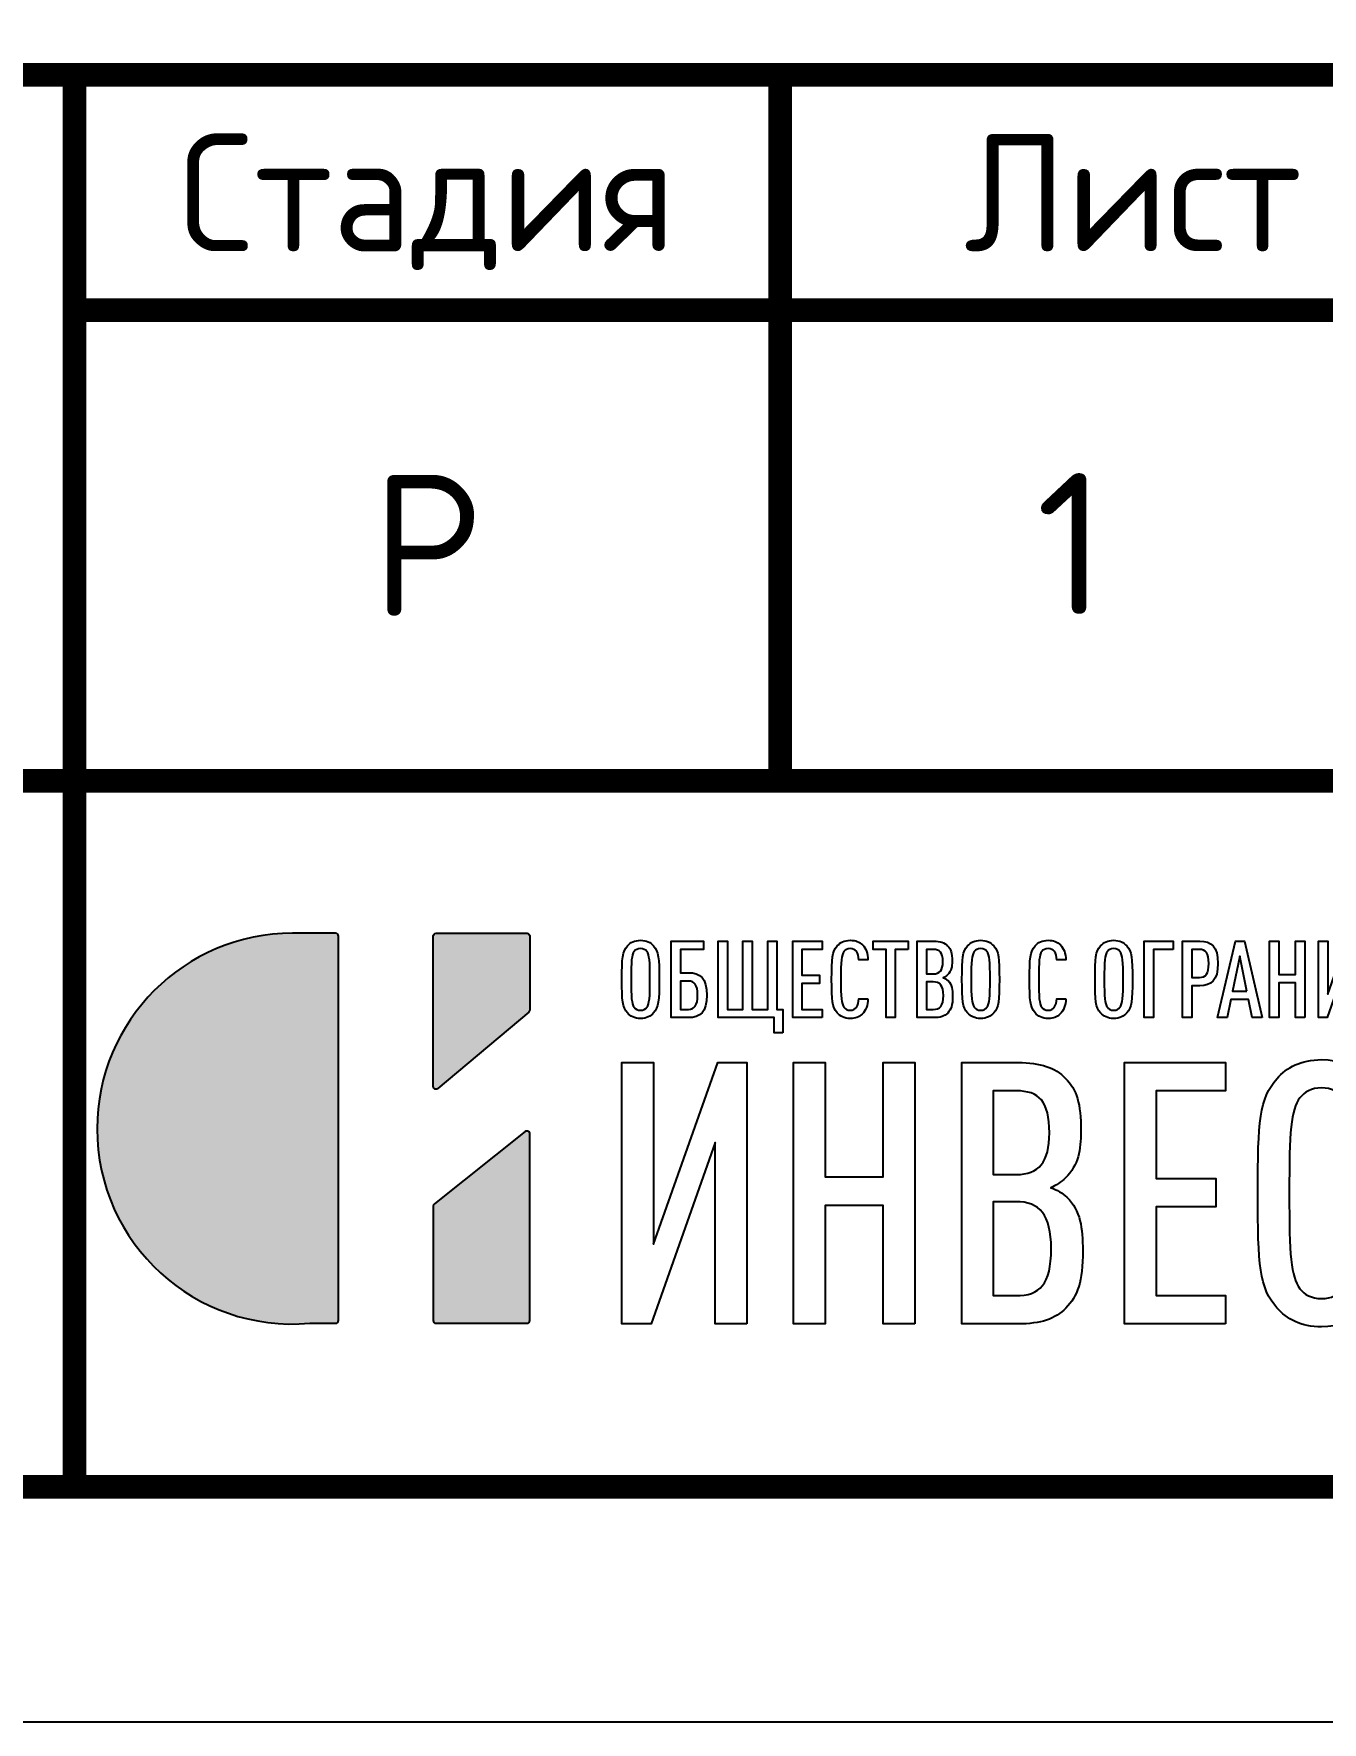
# Model space of a CAD drawing. Header units: millimetres. Extents: x 1601 to 15402, y -324 to 12625.
# Drawn here: x 7546.45 to 7573.84, y 318.24 to 354.11 of the extents above; entities that cross this region are included whole.
import ezdxf
from ezdxf.enums import TextEntityAlignment as Align

# ---------------------------------------------------------------- set-up
doc = ezdxf.new("R2010")
doc.units = ezdxf.units.MM
doc.styles.add('-ISOCPEUR-', font='isocpeur.TTF')
doc.styles.add('GOST', font='GOST Common.ttf')

# ---------------------------------------------------------------- blocks, each defined once
blk = doc.blocks.new('Лого')
h = blk.add_hatch(color=151)
h.set_gradient(color1=(158, 191, 227), color2=(46, 54, 92), tint=1, name='HEMISPHERICAL')
edge = h.paths.add_edge_path()
edge.add_spline(control_points=[(0.349, 0.4943), (-0.1909, 0.4468), (-0.6571, 0.8707), (-0.6571, 1.4146), (-0.6571, 1.4146), (-0.6571, 1.9249), (-0.2434, 2.3386), (0.2669, 2.3386), (0.2669, 2.3386), (0.2669, 2.3386), (0.4714, 2.3386), (0.4714, 2.3386), (0.4714, 2.3386), (0.4787, 2.3386), (0.4846, 2.3327), (0.4846, 2.3254), (0.4846, 2.3254), (0.4846, 2.3254), (0.4846, 0.5075), (0.4846, 0.5075), (0.4846, 0.5075), (0.4846, 0.5003), (0.4787, 0.4943), (0.4714, 0.4943), (0.4714, 0.4943), (0.4714, 0.4943), (0.3502, 0.4943), (0.3502, 0.4943), (0.3502, 0.4943), (0.3497, 0.4943), (0.3494, 0.4943), (0.349, 0.4943)], knot_values=[0, 0, 0, 0, 0.111111, 0.111111, 0.111111, 0.111211, 0.222222, 0.222222, 0.222222, 0.222322, 0.333333, 0.333333, 0.333333, 0.333433, 0.444444, 0.444444, 0.444444, 0.444544, 0.555556, 0.555556, 0.555556, 0.555656, 0.666667, 0.666667, 0.666667, 0.666767, 0.777778, 0.777778, 0.777778, 0.777878, 1, 1, 1, 1], degree=3, periodic=0)
edge = h.paths.add_edge_path()
edge.add_spline(control_points=[(0.9551, 1.604), (0.9551, 1.604), (1.3853, 1.966), (1.3853, 1.966), (1.3853, 1.966), (1.3884, 1.9686), (1.39, 1.972), (1.39, 1.9761), (1.39, 1.9761), (1.39, 1.9761), (1.39, 2.3254), (1.39, 2.3254), (1.39, 2.3254), (1.39, 2.3327), (1.3841, 2.3386), (1.3768, 2.3386), (1.3768, 2.3386), (1.3768, 2.3386), (0.9466, 2.3386), (0.9466, 2.3386), (0.9466, 2.3386), (0.9393, 2.3386), (0.9334, 2.3327), (0.9334, 2.3254), (0.9334, 2.3254), (0.9334, 2.3254), (0.9334, 1.6141), (0.9334, 1.6141), (0.9334, 1.6141), (0.9334, 1.6089), (0.9363, 1.6044), (0.941, 1.6021), (0.941, 1.6021), (0.9458, 1.5999), (0.9511, 1.6006), (0.9551, 1.604)], knot_values=[0, 0, 0, 0, 0.1, 0.1, 0.1, 0.1001, 0.2, 0.2, 0.2, 0.2001, 0.3, 0.3, 0.3, 0.3001, 0.4, 0.4, 0.4, 0.4001, 0.5, 0.5, 0.5, 0.5001, 0.6, 0.6, 0.6, 0.6001, 0.7, 0.7, 0.7, 0.7001, 0.8, 0.8, 0.8, 0.8001, 1, 1, 1, 1], degree=3, periodic=0)
edge = h.paths.add_edge_path()
edge.add_spline(control_points=[(0.9384, 1.0593), (0.9384, 1.0593), (1.3686, 1.4007), (1.3686, 1.4007), (1.3686, 1.4007), (1.3727, 1.4039), (1.3779, 1.4045), (1.3826, 1.4023), (1.3826, 1.4023), (1.3873, 1.4), (1.39, 1.3956), (1.39, 1.3904), (1.39, 1.3904), (1.39, 1.3904), (1.39, 0.5075), (1.39, 0.5075), (1.39, 0.5075), (1.39, 0.5003), (1.3841, 0.4943), (1.3768, 0.4943), (1.3768, 0.4943), (1.3768, 0.4943), (0.9466, 0.4943), (0.9466, 0.4943), (0.9466, 0.4943), (0.9393, 0.4943), (0.9334, 0.5003), (0.9334, 0.5075), (0.9334, 0.5075), (0.9334, 0.5075), (0.9334, 1.049), (0.9334, 1.049), (0.9334, 1.049), (0.9334, 1.0531), (0.9351, 1.0567), (0.9384, 1.0593)], knot_values=[0, 0, 0, 0, 0.1, 0.1, 0.1, 0.1001, 0.2, 0.2, 0.2, 0.2001, 0.3, 0.3, 0.3, 0.3001, 0.4, 0.4, 0.4, 0.4001, 0.5, 0.5, 0.5, 0.5001, 0.6, 0.6, 0.6, 0.6001, 0.7, 0.7, 0.7, 0.7001, 0.8, 0.8, 0.8, 0.8001, 1, 1, 1, 1], degree=3, periodic=0)
at = {"color": 159}
for points, knots in [([(0.349, 0.4943), (-0.1909, 0.4468), (-0.6571, 0.8707), (-0.6571, 1.4146), (-0.6571, 1.4146), (-0.6571, 1.9249), (-0.2434, 2.3386), (0.2669, 2.3386), (0.2669, 2.3386), (0.2669, 2.3386), (0.4714, 2.3386), (0.4714, 2.3386), (0.4714, 2.3386), (0.4787, 2.3386), (0.4846, 2.3327), (0.4846, 2.3254), (0.4846, 2.3254), (0.4846, 2.3254), (0.4846, 0.5075), (0.4846, 0.5075), (0.4846, 0.5075), (0.4846, 0.5003), (0.4787, 0.4943), (0.4714, 0.4943), (0.4714, 0.4943), (0.4714, 0.4943), (0.3502, 0.4943), (0.3502, 0.4943), (0.3502, 0.4943), (0.3497, 0.4943), (0.3494, 0.4943), (0.349, 0.4943)], [0, 0, 0, 0, 0.111111, 0.111111, 0.111111, 0.111111, 0.222222, 0.222222, 0.222222, 0.222222, 0.333333, 0.333333, 0.333333, 0.333333, 0.444444, 0.444444, 0.444444, 0.444444, 0.555556, 0.555556, 0.555556, 0.555556, 0.666667, 0.666667, 0.666667, 0.666667, 0.777778, 0.777778, 0.777778, 0.777778, 1, 1, 1, 1]), ([(0.9551, 1.604), (0.9551, 1.604), (1.3853, 1.966), (1.3853, 1.966), (1.3853, 1.966), (1.3884, 1.9686), (1.39, 1.972), (1.39, 1.9761), (1.39, 1.9761), (1.39, 1.9761), (1.39, 2.3254), (1.39, 2.3254), (1.39, 2.3254), (1.39, 2.3327), (1.3841, 2.3386), (1.3768, 2.3386), (1.3768, 2.3386), (1.3768, 2.3386), (0.9466, 2.3386), (0.9466, 2.3386), (0.9466, 2.3386), (0.9393, 2.3386), (0.9334, 2.3327), (0.9334, 2.3254), (0.9334, 2.3254), (0.9334, 2.3254), (0.9334, 1.6141), (0.9334, 1.6141), (0.9334, 1.6141), (0.9334, 1.6089), (0.9363, 1.6044), (0.941, 1.6021), (0.941, 1.6021), (0.9458, 1.5999), (0.9511, 1.6006), (0.9551, 1.604)], [0, 0, 0, 0, 0.1, 0.1, 0.1, 0.1, 0.2, 0.2, 0.2, 0.2, 0.3, 0.3, 0.3, 0.3, 0.4, 0.4, 0.4, 0.4, 0.5, 0.5, 0.5, 0.5, 0.6, 0.6, 0.6, 0.6, 0.7, 0.7, 0.7, 0.7, 0.8, 0.8, 0.8, 0.8, 1, 1, 1, 1]), ([(2.0023, 2.1207), (2.0023, 2.2208), (1.9992, 2.2533), (1.9759, 2.2792), (1.9759, 2.2792), (1.9616, 2.2949), (1.9423, 2.3056), (1.9139, 2.3056), (1.9139, 2.3056), (1.8854, 2.3056), (1.8661, 2.2949), (1.8519, 2.2792), (1.8519, 2.2792), (1.8286, 2.2533), (1.8255, 2.2208), (1.8255, 2.1207), (1.8255, 2.1207), (1.8255, 2.0206), (1.8286, 1.9881), (1.8519, 1.9622), (1.8519, 1.9622), (1.8661, 1.9465), (1.8854, 1.9358), (1.9139, 1.9358), (1.9139, 1.9358), (1.9423, 1.9358), (1.9616, 1.9465), (1.9759, 1.9622), (1.9759, 1.9622), (1.9992, 1.9881), (2.0023, 2.0206), (2.0023, 2.1207)], [0, 0, 0, 0, 0.111111, 0.111111, 0.111111, 0.111111, 0.222222, 0.222222, 0.222222, 0.222222, 0.333333, 0.333333, 0.333333, 0.333333, 0.444444, 0.444444, 0.444444, 0.444444, 0.555556, 0.555556, 0.555556, 0.555556, 0.666667, 0.666667, 0.666667, 0.666667, 0.777778, 0.777778, 0.777778, 0.777778, 1, 1, 1, 1]), ([(1.9586, 2.1207), (1.9586, 2.0349), (1.956, 2.0059), (1.9433, 1.9886), (1.9433, 1.9886), (1.9372, 1.9805), (1.9281, 1.9749), (1.9139, 1.9749), (1.9139, 1.9749), (1.8997, 1.9749), (1.89, 1.9805), (1.8839, 1.9886), (1.8839, 1.9886), (1.8712, 2.0059), (1.8692, 2.0349), (1.8692, 2.1207), (1.8692, 2.1207), (1.8692, 2.2065), (1.8712, 2.2355), (1.8839, 2.2528), (1.8839, 2.2528), (1.89, 2.2609), (1.8997, 2.2665), (1.9139, 2.2665), (1.9139, 2.2665), (1.9281, 2.2665), (1.9372, 2.2609), (1.9433, 2.2528), (1.9433, 2.2528), (1.956, 2.2355), (1.9586, 2.2065), (1.9586, 2.1207)], [0, 0, 0, 0, 0.111111, 0.111111, 0.111111, 0.111111, 0.222222, 0.222222, 0.222222, 0.222222, 0.333333, 0.333333, 0.333333, 0.333333, 0.444444, 0.444444, 0.444444, 0.444444, 0.555556, 0.555556, 0.555556, 0.555556, 0.666667, 0.666667, 0.666667, 0.666667, 0.777778, 0.777778, 0.777778, 0.777778, 1, 1, 1, 1]), ([(2.2278, 2.046), (2.2278, 2.1263), (2.1958, 2.1522), (2.1409, 2.1522), (2.1409, 2.1522), (2.1409, 2.1522), (2.1023, 2.1522), (2.1023, 2.1522), (2.1023, 2.1522), (2.1023, 2.1522), (2.1023, 2.2624), (2.1023, 2.2624), (2.1023, 2.2624), (2.1023, 2.2624), (2.2115, 2.2624), (2.2115, 2.2624), (2.2115, 2.2624), (2.2115, 2.2624), (2.2115, 2.3015), (2.2115, 2.3015), (2.2115, 2.3015), (2.2115, 2.3015), (2.0586, 2.3015), (2.0586, 2.3015), (2.0586, 2.3015), (2.0586, 2.3015), (2.0586, 1.9399), (2.0586, 1.9399), (2.0586, 1.9399), (2.0586, 1.9399), (2.1409, 1.9399), (2.1409, 1.9399), (2.1409, 1.9399), (2.1953, 1.9399), (2.2278, 1.9663), (2.2278, 2.046)], [0, 0, 0, 0, 0.1, 0.1, 0.1, 0.1, 0.2, 0.2, 0.2, 0.2, 0.3, 0.3, 0.3, 0.3, 0.4, 0.4, 0.4, 0.4, 0.5, 0.5, 0.5, 0.5, 0.6, 0.6, 0.6, 0.6, 0.7, 0.7, 0.7, 0.7, 0.8, 0.8, 0.8, 0.8, 1, 1, 1, 1]), ([(2.5874, 1.8678), (2.5874, 1.8678), (2.5874, 1.979), (2.5874, 1.979), (2.5874, 1.979), (2.5874, 1.979), (2.5589, 1.979), (2.5589, 1.979), (2.5589, 1.979), (2.5589, 1.979), (2.5589, 2.3015), (2.5589, 2.3015), (2.5589, 2.3015), (2.5589, 2.3015), (2.5153, 2.3015), (2.5153, 2.3015), (2.5153, 2.3015), (2.5153, 2.3015), (2.5153, 1.979), (2.5153, 1.979), (2.5153, 1.979), (2.5153, 1.979), (2.4421, 1.979), (2.4421, 1.979), (2.4421, 1.979), (2.4421, 1.979), (2.4421, 2.3015), (2.4421, 2.3015), (2.4421, 2.3015), (2.4421, 2.3015), (2.3984, 2.3015), (2.3984, 2.3015), (2.3984, 2.3015), (2.3984, 2.3015), (2.3984, 1.979), (2.3984, 1.979), (2.3984, 1.979), (2.3984, 1.979), (2.3253, 1.979), (2.3253, 1.979), (2.3253, 1.979), (2.3253, 1.979), (2.3253, 2.3015), (2.3253, 2.3015), (2.3253, 2.3015), (2.3253, 2.3015), (2.2816, 2.3015), (2.2816, 2.3015), (2.2816, 2.3015), (2.2816, 2.3015), (2.2816, 1.9399), (2.2816, 1.9399), (2.2816, 1.9399), (2.2816, 1.9399), (2.5457, 1.9399), (2.5457, 1.9399), (2.5457, 1.9399), (2.5457, 1.9399), (2.5457, 1.8678), (2.5457, 1.8678), (2.5457, 1.8678), (2.5457, 1.8678), (2.5874, 1.8678), (2.5874, 1.8678)], [0, 0, 0, 0, 0.058824, 0.058824, 0.058824, 0.058824, 0.117647, 0.117647, 0.117647, 0.117647, 0.176471, 0.176471, 0.176471, 0.176471, 0.235294, 0.235294, 0.235294, 0.235294, 0.294118, 0.294118, 0.294118, 0.294118, 0.352941, 0.352941, 0.352941, 0.352941, 0.411765, 0.411765, 0.411765, 0.411765, 0.470588, 0.470588, 0.470588, 0.470588, 0.529412, 0.529412, 0.529412, 0.529412, 0.588235, 0.588235, 0.588235, 0.588235, 0.647059, 0.647059, 0.647059, 0.647059, 0.705882, 0.705882, 0.705882, 0.705882, 0.764706, 0.764706, 0.764706, 0.764706, 0.823529, 0.823529, 0.823529, 0.823529, 0.882353, 0.882353, 0.882353, 0.882353, 1, 1, 1, 1]), ([(2.7733, 1.9399), (2.7733, 1.9399), (2.7733, 1.979), (2.7733, 1.979), (2.7733, 1.979), (2.7733, 1.979), (2.6773, 1.979), (2.6773, 1.979), (2.6773, 1.979), (2.6773, 1.979), (2.6773, 2.1019), (2.6773, 2.1019), (2.6773, 2.1019), (2.6773, 2.1019), (2.7601, 2.1019), (2.7601, 2.1019), (2.7601, 2.1019), (2.7601, 2.1019), (2.7601, 2.141), (2.7601, 2.141), (2.7601, 2.141), (2.7601, 2.141), (2.6773, 2.141), (2.6773, 2.141), (2.6773, 2.141), (2.6773, 2.141), (2.6773, 2.2624), (2.6773, 2.2624), (2.6773, 2.2624), (2.6773, 2.2624), (2.7733, 2.2624), (2.7733, 2.2624), (2.7733, 2.2624), (2.7733, 2.2624), (2.7733, 2.3015), (2.7733, 2.3015), (2.7733, 2.3015), (2.7733, 2.3015), (2.6336, 2.3015), (2.6336, 2.3015), (2.6336, 2.3015), (2.6336, 2.3015), (2.6336, 1.9399), (2.6336, 1.9399), (2.6336, 1.9399), (2.6336, 1.9399), (2.7733, 1.9399), (2.7733, 1.9399)], [0, 0, 0, 0, 0.076923, 0.076923, 0.076923, 0.076923, 0.153846, 0.153846, 0.153846, 0.153846, 0.230769, 0.230769, 0.230769, 0.230769, 0.307692, 0.307692, 0.307692, 0.307692, 0.384615, 0.384615, 0.384615, 0.384615, 0.461538, 0.461538, 0.461538, 0.461538, 0.538462, 0.538462, 0.538462, 0.538462, 0.615385, 0.615385, 0.615385, 0.615385, 0.692308, 0.692308, 0.692308, 0.692308, 0.769231, 0.769231, 0.769231, 0.769231, 0.846154, 0.846154, 0.846154, 0.846154, 1, 1, 1, 1]), ([(2.9897, 2.0293), (2.9897, 2.0293), (2.9465, 2.0293), (2.9465, 2.0293), (2.9465, 2.0293), (2.946, 2.014), (2.9429, 1.9983), (2.9348, 1.9876), (2.9348, 1.9876), (2.9292, 1.9805), (2.9201, 1.9749), (2.9064, 1.9749), (2.9064, 1.9749), (2.8921, 1.9749), (2.8825, 1.9805), (2.8764, 1.9886), (2.8764, 1.9886), (2.8637, 2.0059), (2.8617, 2.0349), (2.8617, 2.1207), (2.8617, 2.1207), (2.8617, 2.2065), (2.8637, 2.2355), (2.8764, 2.2528), (2.8764, 2.2528), (2.8825, 2.2609), (2.8921, 2.2665), (2.9064, 2.2665), (2.9064, 2.2665), (2.9201, 2.2665), (2.9292, 2.2609), (2.9348, 2.2538), (2.9348, 2.2538), (2.9434, 2.2431), (2.946, 2.2279), (2.9465, 2.2126), (2.9465, 2.2126), (2.9465, 2.2126), (2.9897, 2.2126), (2.9897, 2.2126), (2.9897, 2.2126), (2.9891, 2.2421), (2.9805, 2.268), (2.9638, 2.2843), (2.9638, 2.2843), (2.9495, 2.298), (2.9318, 2.3056), (2.9064, 2.3056), (2.9064, 2.3056), (2.8779, 2.3056), (2.8581, 2.2949), (2.8444, 2.2792), (2.8444, 2.2792), (2.8205, 2.2517), (2.818, 2.2208), (2.818, 2.1207), (2.818, 2.1207), (2.818, 2.0206), (2.8205, 1.9897), (2.8444, 1.9622), (2.8444, 1.9622), (2.8581, 1.9465), (2.8779, 1.9358), (2.9064, 1.9358), (2.9064, 1.9358), (2.9302, 1.9358), (2.948, 1.9429), (2.9622, 1.9556), (2.9622, 1.9556), (2.98, 1.9719), (2.9891, 1.9988), (2.9897, 2.0293)], [0, 0, 0, 0, 0.052632, 0.052632, 0.052632, 0.052632, 0.105263, 0.105263, 0.105263, 0.105263, 0.157895, 0.157895, 0.157895, 0.157895, 0.210526, 0.210526, 0.210526, 0.210526, 0.263158, 0.263158, 0.263158, 0.263158, 0.315789, 0.315789, 0.315789, 0.315789, 0.368421, 0.368421, 0.368421, 0.368421, 0.421053, 0.421053, 0.421053, 0.421053, 0.473684, 0.473684, 0.473684, 0.473684, 0.526316, 0.526316, 0.526316, 0.526316, 0.578947, 0.578947, 0.578947, 0.578947, 0.631579, 0.631579, 0.631579, 0.631579, 0.684211, 0.684211, 0.684211, 0.684211, 0.736842, 0.736842, 0.736842, 0.736842, 0.789474, 0.789474, 0.789474, 0.789474, 0.842105, 0.842105, 0.842105, 0.842105, 0.894737, 0.894737, 0.894737, 0.894737, 1, 1, 1, 1]), ([(3.1796, 2.2624), (3.1796, 2.2624), (3.1796, 2.3015), (3.1796, 2.3015), (3.1796, 2.3015), (3.1796, 2.3015), (3.0145, 2.3015), (3.0145, 2.3015), (3.0145, 2.3015), (3.0145, 2.3015), (3.0145, 2.2624), (3.0145, 2.2624), (3.0145, 2.2624), (3.0145, 2.2624), (3.0755, 2.2624), (3.0755, 2.2624), (3.0755, 2.2624), (3.0755, 2.2624), (3.0755, 1.9399), (3.0755, 1.9399), (3.0755, 1.9399), (3.0755, 1.9399), (3.1192, 1.9399), (3.1192, 1.9399), (3.1192, 1.9399), (3.1192, 1.9399), (3.1192, 2.2624), (3.1192, 2.2624), (3.1192, 2.2624), (3.1192, 2.2624), (3.1796, 2.2624), (3.1796, 2.2624)], [0, 0, 0, 0, 0.111111, 0.111111, 0.111111, 0.111111, 0.222222, 0.222222, 0.222222, 0.222222, 0.333333, 0.333333, 0.333333, 0.333333, 0.444444, 0.444444, 0.444444, 0.444444, 0.555556, 0.555556, 0.555556, 0.555556, 0.666667, 0.666667, 0.666667, 0.666667, 0.777778, 0.777778, 0.777778, 0.777778, 1, 1, 1, 1]), ([(3.3904, 2.0415), (3.3904, 2.0725), (3.3874, 2.0968), (3.3686, 2.1151), (3.3686, 2.1151), (3.3625, 2.1207), (3.3543, 2.1258), (3.3462, 2.1283), (3.3462, 2.1283), (3.3533, 2.1314), (3.3604, 2.1359), (3.3665, 2.142), (3.3665, 2.142), (3.3843, 2.1593), (3.3879, 2.1806), (3.3879, 2.2065), (3.3879, 2.2065), (3.3879, 2.2457), (3.3823, 2.2634), (3.3665, 2.2797), (3.3665, 2.2797), (3.3518, 2.2949), (3.3325, 2.3015), (3.3005, 2.3015), (3.3005, 2.3015), (3.3005, 2.3015), (3.2228, 2.3015), (3.2228, 2.3015), (3.2228, 2.3015), (3.2228, 2.3015), (3.2228, 1.9399), (3.2228, 1.9399), (3.2228, 1.9399), (3.2228, 1.9399), (3.3005, 1.9399), (3.3005, 1.9399), (3.3005, 1.9399), (3.3325, 1.9399), (3.3523, 1.9465), (3.367, 1.9617), (3.367, 1.9617), (3.3833, 1.9785), (3.3904, 1.9978), (3.3904, 2.0415)], [0, 0, 0, 0, 0.083333, 0.083333, 0.083333, 0.083333, 0.166667, 0.166667, 0.166667, 0.166667, 0.25, 0.25, 0.25, 0.25, 0.333333, 0.333333, 0.333333, 0.333333, 0.416667, 0.416667, 0.416667, 0.416667, 0.5, 0.5, 0.5, 0.5, 0.583333, 0.583333, 0.583333, 0.583333, 0.666667, 0.666667, 0.666667, 0.666667, 0.75, 0.75, 0.75, 0.75, 0.833333, 0.833333, 0.833333, 0.833333, 1, 1, 1, 1]), ([(3.3442, 2.2045), (3.3442, 2.1634), (3.3295, 2.1466), (3.2985, 2.1466), (3.2985, 2.1466), (3.2985, 2.1466), (3.2665, 2.1466), (3.2665, 2.1466), (3.2665, 2.1466), (3.2665, 2.1466), (3.2665, 2.2624), (3.2665, 2.2624), (3.2665, 2.2624), (3.2665, 2.2624), (3.2985, 2.2624), (3.2985, 2.2624), (3.2985, 2.2624), (3.33, 2.2624), (3.3442, 2.2482), (3.3442, 2.2045)], [0, 0, 0, 0, 0.166667, 0.166667, 0.166667, 0.166667, 0.333333, 0.333333, 0.333333, 0.333333, 0.5, 0.5, 0.5, 0.5, 0.666667, 0.666667, 0.666667, 0.666667, 1, 1, 1, 1]), ([(3.6114, 2.1207), (3.6114, 2.2208), (3.6083, 2.2533), (3.5849, 2.2792), (3.5849, 2.2792), (3.5707, 2.2949), (3.5514, 2.3056), (3.523, 2.3056), (3.523, 2.3056), (3.4945, 2.3056), (3.4752, 2.2949), (3.461, 2.2792), (3.461, 2.2792), (3.4376, 2.2533), (3.4346, 2.2208), (3.4346, 2.1207), (3.4346, 2.1207), (3.4346, 2.0206), (3.4376, 1.9881), (3.461, 1.9622), (3.461, 1.9622), (3.4752, 1.9465), (3.4945, 1.9358), (3.523, 1.9358), (3.523, 1.9358), (3.5514, 1.9358), (3.5707, 1.9465), (3.5849, 1.9622), (3.5849, 1.9622), (3.6083, 1.9881), (3.6114, 2.0206), (3.6114, 2.1207)], [0, 0, 0, 0, 0.111111, 0.111111, 0.111111, 0.111111, 0.222222, 0.222222, 0.222222, 0.222222, 0.333333, 0.333333, 0.333333, 0.333333, 0.444444, 0.444444, 0.444444, 0.444444, 0.555556, 0.555556, 0.555556, 0.555556, 0.666667, 0.666667, 0.666667, 0.666667, 0.777778, 0.777778, 0.777778, 0.777778, 1, 1, 1, 1]), ([(3.5677, 2.1207), (3.5677, 2.0349), (3.5651, 2.0059), (3.5524, 1.9886), (3.5524, 1.9886), (3.5463, 1.9805), (3.5372, 1.9749), (3.523, 1.9749), (3.523, 1.9749), (3.5088, 1.9749), (3.4991, 1.9805), (3.493, 1.9886), (3.493, 1.9886), (3.4803, 2.0059), (3.4783, 2.0349), (3.4783, 2.1207), (3.4783, 2.1207), (3.4783, 2.2065), (3.4803, 2.2355), (3.493, 2.2528), (3.493, 2.2528), (3.4991, 2.2609), (3.5088, 2.2665), (3.523, 2.2665), (3.523, 2.2665), (3.5372, 2.2665), (3.5463, 2.2609), (3.5524, 2.2528), (3.5524, 2.2528), (3.5651, 2.2355), (3.5677, 2.2065), (3.5677, 2.1207)], [0, 0, 0, 0, 0.111111, 0.111111, 0.111111, 0.111111, 0.222222, 0.222222, 0.222222, 0.222222, 0.333333, 0.333333, 0.333333, 0.333333, 0.444444, 0.444444, 0.444444, 0.444444, 0.555556, 0.555556, 0.555556, 0.555556, 0.666667, 0.666667, 0.666667, 0.666667, 0.777778, 0.777778, 0.777778, 0.777778, 1, 1, 1, 1]), ([(3.9258, 2.0293), (3.9258, 2.0293), (3.8826, 2.0293), (3.8826, 2.0293), (3.8826, 2.0293), (3.8821, 2.014), (3.879, 1.9983), (3.8709, 1.9876), (3.8709, 1.9876), (3.8653, 1.9805), (3.8562, 1.9749), (3.8425, 1.9749), (3.8425, 1.9749), (3.8282, 1.9749), (3.8186, 1.9805), (3.8125, 1.9886), (3.8125, 1.9886), (3.7998, 2.0059), (3.7978, 2.0349), (3.7978, 2.1207), (3.7978, 2.1207), (3.7978, 2.2065), (3.7998, 2.2355), (3.8125, 2.2528), (3.8125, 2.2528), (3.8186, 2.2609), (3.8282, 2.2665), (3.8425, 2.2665), (3.8425, 2.2665), (3.8562, 2.2665), (3.8653, 2.2609), (3.8709, 2.2538), (3.8709, 2.2538), (3.8795, 2.2431), (3.8821, 2.2279), (3.8826, 2.2126), (3.8826, 2.2126), (3.8826, 2.2126), (3.9258, 2.2126), (3.9258, 2.2126), (3.9258, 2.2126), (3.9252, 2.2421), (3.9166, 2.268), (3.8999, 2.2843), (3.8999, 2.2843), (3.8856, 2.298), (3.8679, 2.3056), (3.8425, 2.3056), (3.8425, 2.3056), (3.814, 2.3056), (3.7942, 2.2949), (3.7805, 2.2792), (3.7805, 2.2792), (3.7566, 2.2517), (3.7541, 2.2208), (3.7541, 2.1207), (3.7541, 2.1207), (3.7541, 2.0206), (3.7566, 1.9897), (3.7805, 1.9622), (3.7805, 1.9622), (3.7942, 1.9465), (3.814, 1.9358), (3.8425, 1.9358), (3.8425, 1.9358), (3.8663, 1.9358), (3.8841, 1.9429), (3.8983, 1.9556), (3.8983, 1.9556), (3.9161, 1.9719), (3.9252, 1.9988), (3.9258, 2.0293)], [0, 0, 0, 0, 0.052632, 0.052632, 0.052632, 0.052632, 0.105263, 0.105263, 0.105263, 0.105263, 0.157895, 0.157895, 0.157895, 0.157895, 0.210526, 0.210526, 0.210526, 0.210526, 0.263158, 0.263158, 0.263158, 0.263158, 0.315789, 0.315789, 0.315789, 0.315789, 0.368421, 0.368421, 0.368421, 0.368421, 0.421053, 0.421053, 0.421053, 0.421053, 0.473684, 0.473684, 0.473684, 0.473684, 0.526316, 0.526316, 0.526316, 0.526316, 0.578947, 0.578947, 0.578947, 0.578947, 0.631579, 0.631579, 0.631579, 0.631579, 0.684211, 0.684211, 0.684211, 0.684211, 0.736842, 0.736842, 0.736842, 0.736842, 0.789474, 0.789474, 0.789474, 0.789474, 0.842105, 0.842105, 0.842105, 0.842105, 0.894737, 0.894737, 0.894737, 0.894737, 1, 1, 1, 1]), ([(4.2407, 2.1207), (4.2407, 2.2208), (4.2376, 2.2533), (4.2143, 2.2792), (4.2143, 2.2792), (4.2, 2.2949), (4.1807, 2.3056), (4.1523, 2.3056), (4.1523, 2.3056), (4.1238, 2.3056), (4.1045, 2.2949), (4.0903, 2.2792), (4.0903, 2.2792), (4.067, 2.2533), (4.0639, 2.2208), (4.0639, 2.1207), (4.0639, 2.1207), (4.0639, 2.0206), (4.067, 1.9881), (4.0903, 1.9622), (4.0903, 1.9622), (4.1045, 1.9465), (4.1238, 1.9358), (4.1523, 1.9358), (4.1523, 1.9358), (4.1807, 1.9358), (4.2, 1.9465), (4.2143, 1.9622), (4.2143, 1.9622), (4.2376, 1.9881), (4.2407, 2.0206), (4.2407, 2.1207)], [0, 0, 0, 0, 0.111111, 0.111111, 0.111111, 0.111111, 0.222222, 0.222222, 0.222222, 0.222222, 0.333333, 0.333333, 0.333333, 0.333333, 0.444444, 0.444444, 0.444444, 0.444444, 0.555556, 0.555556, 0.555556, 0.555556, 0.666667, 0.666667, 0.666667, 0.666667, 0.777778, 0.777778, 0.777778, 0.777778, 1, 1, 1, 1]), ([(4.197, 2.1207), (4.197, 2.0349), (4.1944, 2.0059), (4.1817, 1.9886), (4.1817, 1.9886), (4.1756, 1.9805), (4.1665, 1.9749), (4.1523, 1.9749), (4.1523, 1.9749), (4.1381, 1.9749), (4.1284, 1.9805), (4.1223, 1.9886), (4.1223, 1.9886), (4.1096, 2.0059), (4.1076, 2.0349), (4.1076, 2.1207), (4.1076, 2.1207), (4.1076, 2.2065), (4.1096, 2.2355), (4.1223, 2.2528), (4.1223, 2.2528), (4.1284, 2.2609), (4.1381, 2.2665), (4.1523, 2.2665), (4.1523, 2.2665), (4.1665, 2.2665), (4.1756, 2.2609), (4.1817, 2.2528), (4.1817, 2.2528), (4.1944, 2.2355), (4.197, 2.2065), (4.197, 2.1207)], [0, 0, 0, 0, 0.111111, 0.111111, 0.111111, 0.111111, 0.222222, 0.222222, 0.222222, 0.222222, 0.333333, 0.333333, 0.333333, 0.333333, 0.444444, 0.444444, 0.444444, 0.444444, 0.555556, 0.555556, 0.555556, 0.555556, 0.666667, 0.666667, 0.666667, 0.666667, 0.777778, 0.777778, 0.777778, 0.777778, 1, 1, 1, 1]), ([(4.4337, 2.2624), (4.4337, 2.2624), (4.4337, 2.3015), (4.4337, 2.3015), (4.4337, 2.3015), (4.4337, 2.3015), (4.297, 2.3015), (4.297, 2.3015), (4.297, 2.3015), (4.297, 2.3015), (4.297, 1.9399), (4.297, 1.9399), (4.297, 1.9399), (4.297, 1.9399), (4.3407, 1.9399), (4.3407, 1.9399), (4.3407, 1.9399), (4.3407, 1.9399), (4.3407, 2.2624), (4.3407, 2.2624), (4.3407, 2.2624), (4.3407, 2.2624), (4.4337, 2.2624), (4.4337, 2.2624)], [0, 0, 0, 0, 0.142857, 0.142857, 0.142857, 0.142857, 0.285714, 0.285714, 0.285714, 0.285714, 0.428571, 0.428571, 0.428571, 0.428571, 0.571429, 0.571429, 0.571429, 0.571429, 0.714286, 0.714286, 0.714286, 0.714286, 1, 1, 1, 1]), ([(4.6455, 2.1959), (4.6455, 2.2761), (4.6145, 2.3015), (4.5596, 2.3015), (4.5596, 2.3015), (4.5596, 2.3015), (4.4784, 2.3015), (4.4784, 2.3015), (4.4784, 2.3015), (4.4784, 2.3015), (4.4784, 1.9399), (4.4784, 1.9399), (4.4784, 1.9399), (4.4784, 1.9399), (4.522, 1.9399), (4.522, 1.9399), (4.522, 1.9399), (4.522, 1.9399), (4.522, 2.0907), (4.522, 2.0907), (4.522, 2.0907), (4.522, 2.0907), (4.5596, 2.0907), (4.5596, 2.0907), (4.5596, 2.0907), (4.6135, 2.0907), (4.6455, 2.1166), (4.6455, 2.1959)], [0, 0, 0, 0, 0.125, 0.125, 0.125, 0.125, 0.25, 0.25, 0.25, 0.25, 0.375, 0.375, 0.375, 0.375, 0.5, 0.5, 0.5, 0.5, 0.625, 0.625, 0.625, 0.625, 0.75, 0.75, 0.75, 0.75, 1, 1, 1, 1]), ([(4.6018, 2.1959), (4.6018, 2.1476), (4.5876, 2.1298), (4.5581, 2.1298), (4.5581, 2.1298), (4.5581, 2.1298), (4.522, 2.1298), (4.522, 2.1298), (4.522, 2.1298), (4.522, 2.1298), (4.522, 2.2624), (4.522, 2.2624), (4.522, 2.2624), (4.522, 2.2624), (4.5581, 2.2624), (4.5581, 2.2624), (4.5581, 2.2624), (4.5876, 2.2624), (4.6018, 2.2446), (4.6018, 2.1959)], [0, 0, 0, 0, 0.166667, 0.166667, 0.166667, 0.166667, 0.333333, 0.333333, 0.333333, 0.333333, 0.5, 0.5, 0.5, 0.5, 0.666667, 0.666667, 0.666667, 0.666667, 1, 1, 1, 1]), ([(4.8542, 1.9399), (4.8542, 1.9399), (4.7704, 2.3015), (4.7704, 2.3015), (4.7704, 2.3015), (4.7704, 2.3015), (4.7283, 2.3015), (4.7283, 2.3015), (4.7283, 2.3015), (4.7283, 2.3015), (4.6439, 1.9399), (4.6439, 1.9399), (4.6439, 1.9399), (4.6439, 1.9399), (4.6897, 1.9399), (4.6897, 1.9399), (4.6897, 1.9399), (4.6897, 1.9399), (4.7069, 2.0252), (4.7069, 2.0252), (4.7069, 2.0252), (4.7069, 2.0252), (4.7907, 2.0252), (4.7907, 2.0252), (4.7907, 2.0252), (4.7907, 2.0252), (4.808, 1.9399), (4.808, 1.9399), (4.808, 1.9399), (4.808, 1.9399), (4.8542, 1.9399), (4.8542, 1.9399)], [0, 0, 0, 0, 0.111111, 0.111111, 0.111111, 0.111111, 0.222222, 0.222222, 0.222222, 0.222222, 0.333333, 0.333333, 0.333333, 0.333333, 0.444444, 0.444444, 0.444444, 0.444444, 0.555556, 0.555556, 0.555556, 0.555556, 0.666667, 0.666667, 0.666667, 0.666667, 0.777778, 0.777778, 0.777778, 0.777778, 1, 1, 1, 1]), ([(5.0569, 1.9399), (5.0569, 1.9399), (5.0569, 2.3015), (5.0569, 2.3015), (5.0569, 2.3015), (5.0569, 2.3015), (5.0132, 2.3015), (5.0132, 2.3015), (5.0132, 2.3015), (5.0132, 2.3015), (5.0132, 2.1436), (5.0132, 2.1436), (5.0132, 2.1436), (5.0132, 2.1436), (4.933, 2.1436), (4.933, 2.1436), (4.933, 2.1436), (4.933, 2.1436), (4.933, 2.3015), (4.933, 2.3015), (4.933, 2.3015), (4.933, 2.3015), (4.8893, 2.3015), (4.8893, 2.3015), (4.8893, 2.3015), (4.8893, 2.3015), (4.8893, 1.9399), (4.8893, 1.9399), (4.8893, 1.9399), (4.8893, 1.9399), (4.933, 1.9399), (4.933, 1.9399), (4.933, 1.9399), (4.933, 1.9399), (4.933, 2.1039), (4.933, 2.1039), (4.933, 2.1039), (4.933, 2.1039), (5.0132, 2.1039), (5.0132, 2.1039), (5.0132, 2.1039), (5.0132, 2.1039), (5.0132, 1.9399), (5.0132, 1.9399), (5.0132, 1.9399), (5.0132, 1.9399), (5.0569, 1.9399), (5.0569, 1.9399)], [0, 0, 0, 0, 0.076923, 0.076923, 0.076923, 0.076923, 0.153846, 0.153846, 0.153846, 0.153846, 0.230769, 0.230769, 0.230769, 0.230769, 0.307692, 0.307692, 0.307692, 0.307692, 0.384615, 0.384615, 0.384615, 0.384615, 0.461538, 0.461538, 0.461538, 0.461538, 0.538462, 0.538462, 0.538462, 0.538462, 0.615385, 0.615385, 0.615385, 0.615385, 0.692308, 0.692308, 0.692308, 0.692308, 0.769231, 0.769231, 0.769231, 0.769231, 0.846154, 0.846154, 0.846154, 0.846154, 1, 1, 1, 1]), ([(5.2946, 1.9399), (5.2946, 1.9399), (5.2946, 2.3015), (5.2946, 2.3015), (5.2946, 2.3015), (5.2946, 2.3015), (5.2545, 2.3015), (5.2545, 2.3015), (5.2545, 2.3015), (5.2545, 2.3015), (5.1656, 2.0501), (5.1656, 2.0501), (5.1656, 2.0501), (5.1656, 2.0501), (5.1656, 2.3015), (5.1656, 2.3015), (5.1656, 2.3015), (5.1656, 2.3015), (5.1219, 2.3015), (5.1219, 2.3015), (5.1219, 2.3015), (5.1219, 2.3015), (5.1219, 1.9399), (5.1219, 1.9399), (5.1219, 1.9399), (5.1219, 1.9399), (5.1625, 1.9399), (5.1625, 1.9399), (5.1625, 1.9399), (5.1625, 1.9399), (5.2509, 2.1908), (5.2509, 2.1908), (5.2509, 2.1908), (5.2509, 2.1908), (5.2509, 1.9399), (5.2509, 1.9399), (5.2509, 1.9399), (5.2509, 1.9399), (5.2946, 1.9399), (5.2946, 1.9399)], [0, 0, 0, 0, 0.090909, 0.090909, 0.090909, 0.090909, 0.181818, 0.181818, 0.181818, 0.181818, 0.272727, 0.272727, 0.272727, 0.272727, 0.363636, 0.363636, 0.363636, 0.363636, 0.454545, 0.454545, 0.454545, 0.454545, 0.545455, 0.545455, 0.545455, 0.545455, 0.636364, 0.636364, 0.636364, 0.636364, 0.727273, 0.727273, 0.727273, 0.727273, 0.818182, 0.818182, 0.818182, 0.818182, 1, 1, 1, 1]), ([(4.7826, 2.0643), (4.7826, 2.0643), (4.7151, 2.0643), (4.7151, 2.0643), (4.7151, 2.0643), (4.7151, 2.0643), (4.7491, 2.2309), (4.7491, 2.2309), (4.7491, 2.2309), (4.7491, 2.2309), (4.7826, 2.0643), (4.7826, 2.0643)], [0, 0, 0, 0, 0.25, 0.25, 0.25, 0.25, 0.5, 0.5, 0.5, 0.5, 1, 1, 1, 1]), ([(2.1841, 2.046), (2.1841, 1.9973), (2.1689, 1.979), (2.1404, 1.979), (2.1404, 1.979), (2.1404, 1.979), (2.1023, 1.979), (2.1023, 1.979), (2.1023, 1.979), (2.1023, 1.979), (2.1023, 2.1126), (2.1023, 2.1126), (2.1023, 2.1126), (2.1023, 2.1126), (2.1404, 2.1126), (2.1404, 2.1126), (2.1404, 2.1126), (2.1689, 2.1126), (2.1841, 2.0948), (2.1841, 2.046)], [0, 0, 0, 0, 0.166667, 0.166667, 0.166667, 0.166667, 0.333333, 0.333333, 0.333333, 0.333333, 0.5, 0.5, 0.5, 0.5, 0.666667, 0.666667, 0.666667, 0.666667, 1, 1, 1, 1]), ([(3.3467, 2.044), (3.3467, 1.9942), (3.331, 1.979), (3.298, 1.979), (3.298, 1.979), (3.298, 1.979), (3.2665, 1.979), (3.2665, 1.979), (3.2665, 1.979), (3.2665, 1.979), (3.2665, 2.109), (3.2665, 2.109), (3.2665, 2.109), (3.2665, 2.109), (3.298, 2.109), (3.298, 2.109), (3.298, 2.109), (3.3305, 2.109), (3.3467, 2.0907), (3.3467, 2.044)], [0, 0, 0, 0, 0.166667, 0.166667, 0.166667, 0.166667, 0.333333, 0.333333, 0.333333, 0.333333, 0.5, 0.5, 0.5, 0.5, 0.666667, 0.666667, 0.666667, 0.666667, 1, 1, 1, 1]), ([(2.416, 0.4914), (2.416, 0.4914), (2.416, 1.7272), (2.416, 1.7272), (2.416, 1.7272), (2.416, 1.7272), (2.2789, 1.7272), (2.2789, 1.7272), (2.2789, 1.7272), (2.2789, 1.7272), (1.9752, 0.8681), (1.9752, 0.8681), (1.9752, 0.8681), (1.9752, 0.8681), (1.9752, 1.7272), (1.9752, 1.7272), (1.9752, 1.7272), (1.9752, 1.7272), (1.826, 1.7272), (1.826, 1.7272), (1.826, 1.7272), (1.826, 1.7272), (1.826, 0.4914), (1.826, 0.4914), (1.826, 0.4914), (1.826, 0.4914), (1.9648, 0.4914), (1.9648, 0.4914), (1.9648, 0.4914), (1.9648, 0.4914), (2.2668, 1.3488), (2.2668, 1.3488), (2.2668, 1.3488), (2.2668, 1.3488), (2.2668, 0.4914), (2.2668, 0.4914), (2.2668, 0.4914), (2.2668, 0.4914), (2.416, 0.4914), (2.416, 0.4914)], [0, 0, 0, 0, 0.090909, 0.090909, 0.090909, 0.090909, 0.181818, 0.181818, 0.181818, 0.181818, 0.272727, 0.272727, 0.272727, 0.272727, 0.363636, 0.363636, 0.363636, 0.363636, 0.454545, 0.454545, 0.454545, 0.454545, 0.545455, 0.545455, 0.545455, 0.545455, 0.636364, 0.636364, 0.636364, 0.636364, 0.727273, 0.727273, 0.727273, 0.727273, 0.818182, 0.818182, 0.818182, 0.818182, 1, 1, 1, 1]), ([(3.211, 0.4914), (3.211, 0.4914), (3.211, 1.7272), (3.211, 1.7272), (3.211, 1.7272), (3.211, 1.7272), (3.0617, 1.7272), (3.0617, 1.7272), (3.0617, 1.7272), (3.0617, 1.7272), (3.0617, 1.1874), (3.0617, 1.1874), (3.0617, 1.1874), (3.0617, 1.1874), (2.7875, 1.1874), (2.7875, 1.1874), (2.7875, 1.1874), (2.7875, 1.1874), (2.7875, 1.7272), (2.7875, 1.7272), (2.7875, 1.7272), (2.7875, 1.7272), (2.6382, 1.7272), (2.6382, 1.7272), (2.6382, 1.7272), (2.6382, 1.7272), (2.6382, 0.4914), (2.6382, 0.4914), (2.6382, 0.4914), (2.6382, 0.4914), (2.7875, 0.4914), (2.7875, 0.4914), (2.7875, 0.4914), (2.7875, 0.4914), (2.7875, 1.052), (2.7875, 1.052), (2.7875, 1.052), (2.7875, 1.052), (3.0617, 1.052), (3.0617, 1.052), (3.0617, 1.052), (3.0617, 1.052), (3.0617, 0.4914), (3.0617, 0.4914), (3.0617, 0.4914), (3.0617, 0.4914), (3.211, 0.4914), (3.211, 0.4914)], [0, 0, 0, 0, 0.076923, 0.076923, 0.076923, 0.076923, 0.153846, 0.153846, 0.153846, 0.153846, 0.230769, 0.230769, 0.230769, 0.230769, 0.307692, 0.307692, 0.307692, 0.307692, 0.384615, 0.384615, 0.384615, 0.384615, 0.461538, 0.461538, 0.461538, 0.461538, 0.538462, 0.538462, 0.538462, 0.538462, 0.615385, 0.615385, 0.615385, 0.615385, 0.692308, 0.692308, 0.692308, 0.692308, 0.769231, 0.769231, 0.769231, 0.769231, 0.846154, 0.846154, 0.846154, 0.846154, 1, 1, 1, 1]), ([(4.0059, 0.8385), (4.0059, 0.9444), (3.9954, 1.0277), (3.9312, 1.0902), (3.9312, 1.0902), (3.9104, 1.1093), (3.8826, 1.1267), (3.8549, 1.1353), (3.8549, 1.1353), (3.8792, 1.1457), (3.9035, 1.1614), (3.9243, 1.1822), (3.9243, 1.1822), (3.985, 1.2412), (3.9972, 1.3141), (3.9972, 1.4026), (3.9972, 1.4026), (3.9972, 1.5363), (3.9781, 1.597), (3.9243, 1.6525), (3.9243, 1.6525), (3.8739, 1.7046), (3.808, 1.7272), (3.6987, 1.7272), (3.6987, 1.7272), (3.6987, 1.7272), (3.4331, 1.7272), (3.4331, 1.7272), (3.4331, 1.7272), (3.4331, 1.7272), (3.4331, 0.4914), (3.4331, 0.4914), (3.4331, 0.4914), (3.4331, 0.4914), (3.6987, 0.4914), (3.6987, 0.4914), (3.6987, 0.4914), (3.808, 0.4914), (3.8757, 0.514), (3.926, 0.5661), (3.926, 0.5661), (3.9816, 0.6233), (4.0059, 0.6893), (4.0059, 0.8385)], [0, 0, 0, 0, 0.083333, 0.083333, 0.083333, 0.083333, 0.166667, 0.166667, 0.166667, 0.166667, 0.25, 0.25, 0.25, 0.25, 0.333333, 0.333333, 0.333333, 0.333333, 0.416667, 0.416667, 0.416667, 0.416667, 0.5, 0.5, 0.5, 0.5, 0.583333, 0.583333, 0.583333, 0.583333, 0.666667, 0.666667, 0.666667, 0.666667, 0.75, 0.75, 0.75, 0.75, 0.833333, 0.833333, 0.833333, 0.833333, 1, 1, 1, 1]), ([(4.681, 0.4914), (4.681, 0.4914), (4.681, 0.6251), (4.681, 0.6251), (4.681, 0.6251), (4.681, 0.6251), (4.353, 0.6251), (4.353, 0.6251), (4.353, 0.6251), (4.353, 0.6251), (4.353, 1.0451), (4.353, 1.0451), (4.353, 1.0451), (4.353, 1.0451), (4.6359, 1.0451), (4.6359, 1.0451), (4.6359, 1.0451), (4.6359, 1.0451), (4.6359, 1.1787), (4.6359, 1.1787), (4.6359, 1.1787), (4.6359, 1.1787), (4.353, 1.1787), (4.353, 1.1787), (4.353, 1.1787), (4.353, 1.1787), (4.353, 1.5935), (4.353, 1.5935), (4.353, 1.5935), (4.353, 1.5935), (4.681, 1.5935), (4.681, 1.5935), (4.681, 1.5935), (4.681, 1.5935), (4.681, 1.7272), (4.681, 1.7272), (4.681, 1.7272), (4.681, 1.7272), (4.2037, 1.7272), (4.2037, 1.7272), (4.2037, 1.7272), (4.2037, 1.7272), (4.2037, 0.4914), (4.2037, 0.4914), (4.2037, 0.4914), (4.2037, 0.4914), (4.681, 0.4914), (4.681, 0.4914)], [0, 0, 0, 0, 0.076923, 0.076923, 0.076923, 0.076923, 0.153846, 0.153846, 0.153846, 0.153846, 0.230769, 0.230769, 0.230769, 0.230769, 0.307692, 0.307692, 0.307692, 0.307692, 0.384615, 0.384615, 0.384615, 0.384615, 0.461538, 0.461538, 0.461538, 0.461538, 0.538462, 0.538462, 0.538462, 0.538462, 0.615385, 0.615385, 0.615385, 0.615385, 0.692308, 0.692308, 0.692308, 0.692308, 0.769231, 0.769231, 0.769231, 0.769231, 0.846154, 0.846154, 0.846154, 0.846154, 1, 1, 1, 1]), ([(5.4204, 0.7969), (5.4204, 0.7969), (5.2728, 0.7969), (5.2728, 0.7969), (5.2728, 0.7969), (5.2711, 0.7448), (5.2607, 0.691), (5.2329, 0.6546), (5.2329, 0.6546), (5.2138, 0.6303), (5.1826, 0.6112), (5.1357, 0.6112), (5.1357, 0.6112), (5.0871, 0.6112), (5.0541, 0.6303), (5.0333, 0.658), (5.0333, 0.658), (4.9899, 0.7171), (4.983, 0.816), (4.983, 1.1093), (4.983, 1.1093), (4.983, 1.4026), (4.9899, 1.5015), (5.0333, 1.5606), (5.0333, 1.5606), (5.0541, 1.5883), (5.0871, 1.6074), (5.1357, 1.6074), (5.1357, 1.6074), (5.1826, 1.6074), (5.2138, 1.5883), (5.2329, 1.564), (5.2329, 1.564), (5.2624, 1.5276), (5.2711, 1.4755), (5.2728, 1.4234), (5.2728, 1.4234), (5.2728, 1.4234), (5.4204, 1.4234), (5.4204, 1.4234), (5.4204, 1.4234), (5.4186, 1.5241), (5.3891, 1.6126), (5.3318, 1.6682), (5.3318, 1.6682), (5.2832, 1.715), (5.2225, 1.7411), (5.1357, 1.7411), (5.1357, 1.7411), (5.0385, 1.7411), (4.9708, 1.7046), (4.924, 1.6508), (4.924, 1.6508), (4.8424, 1.5571), (4.8337, 1.4512), (4.8337, 1.1093), (4.8337, 1.1093), (4.8337, 0.7674), (4.8424, 0.6615), (4.924, 0.5678), (4.924, 0.5678), (4.9708, 0.514), (5.0385, 0.4775), (5.1357, 0.4775), (5.1357, 0.4775), (5.2173, 0.4775), (5.278, 0.5018), (5.3266, 0.5452), (5.3266, 0.5452), (5.3874, 0.6008), (5.4186, 0.6928), (5.4204, 0.7969)], [0, 0, 0, 0, 0.052632, 0.052632, 0.052632, 0.052632, 0.105263, 0.105263, 0.105263, 0.105263, 0.157895, 0.157895, 0.157895, 0.157895, 0.210526, 0.210526, 0.210526, 0.210526, 0.263158, 0.263158, 0.263158, 0.263158, 0.315789, 0.315789, 0.315789, 0.315789, 0.368421, 0.368421, 0.368421, 0.368421, 0.421053, 0.421053, 0.421053, 0.421053, 0.473684, 0.473684, 0.473684, 0.473684, 0.526316, 0.526316, 0.526316, 0.526316, 0.578947, 0.578947, 0.578947, 0.578947, 0.631579, 0.631579, 0.631579, 0.631579, 0.684211, 0.684211, 0.684211, 0.684211, 0.736842, 0.736842, 0.736842, 0.736842, 0.789474, 0.789474, 0.789474, 0.789474, 0.842105, 0.842105, 0.842105, 0.842105, 0.894737, 0.894737, 0.894737, 0.894737, 1, 1, 1, 1]), ([(3.8479, 1.3957), (3.8479, 1.2551), (3.7976, 1.1978), (3.6917, 1.1978), (3.6917, 1.1978), (3.6917, 1.1978), (3.5824, 1.1978), (3.5824, 1.1978), (3.5824, 1.1978), (3.5824, 1.1978), (3.5824, 1.5935), (3.5824, 1.5935), (3.5824, 1.5935), (3.5824, 1.5935), (3.6917, 1.5935), (3.6917, 1.5935), (3.6917, 1.5935), (3.7993, 1.5935), (3.8479, 1.5449), (3.8479, 1.3957)], [0, 0, 0, 0, 0.166667, 0.166667, 0.166667, 0.166667, 0.333333, 0.333333, 0.333333, 0.333333, 0.5, 0.5, 0.5, 0.5, 0.666667, 0.666667, 0.666667, 0.666667, 1, 1, 1, 1]), ([(0.9384, 1.0593), (0.9384, 1.0593), (1.3686, 1.4007), (1.3686, 1.4007), (1.3686, 1.4007), (1.3727, 1.4039), (1.3779, 1.4045), (1.3826, 1.4023), (1.3826, 1.4023), (1.3873, 1.4), (1.39, 1.3956), (1.39, 1.3904), (1.39, 1.3904), (1.39, 1.3904), (1.39, 0.5075), (1.39, 0.5075), (1.39, 0.5075), (1.39, 0.5003), (1.3841, 0.4943), (1.3768, 0.4943), (1.3768, 0.4943), (1.3768, 0.4943), (0.9466, 0.4943), (0.9466, 0.4943), (0.9466, 0.4943), (0.9393, 0.4943), (0.9334, 0.5003), (0.9334, 0.5075), (0.9334, 0.5075), (0.9334, 0.5075), (0.9334, 1.049), (0.9334, 1.049), (0.9334, 1.049), (0.9334, 1.0531), (0.9351, 1.0567), (0.9384, 1.0593)], [0, 0, 0, 0, 0.1, 0.1, 0.1, 0.1, 0.2, 0.2, 0.2, 0.2, 0.3, 0.3, 0.3, 0.3, 0.4, 0.4, 0.4, 0.4, 0.5, 0.5, 0.5, 0.5, 0.6, 0.6, 0.6, 0.6, 0.7, 0.7, 0.7, 0.7, 0.8, 0.8, 0.8, 0.8, 1, 1, 1, 1]), ([(3.8566, 0.8472), (3.8566, 0.6771), (3.8028, 0.6251), (3.69, 0.6251), (3.69, 0.6251), (3.69, 0.6251), (3.5824, 0.6251), (3.5824, 0.6251), (3.5824, 0.6251), (3.5824, 0.6251), (3.5824, 1.0694), (3.5824, 1.0694), (3.5824, 1.0694), (3.5824, 1.0694), (3.69, 1.0694), (3.69, 1.0694), (3.69, 1.0694), (3.8011, 1.0694), (3.8566, 1.0069), (3.8566, 0.8472)], [0, 0, 0, 0, 0.166667, 0.166667, 0.166667, 0.166667, 0.333333, 0.333333, 0.333333, 0.333333, 0.5, 0.5, 0.5, 0.5, 0.666667, 0.666667, 0.666667, 0.666667, 1, 1, 1, 1])]:
    blk.add_open_spline(points, degree=3, knots=knots, dxfattribs=at)

msp = doc.modelspace()

# ---------------------------------------------------------------- linework, layer by layer
msp.add_line((15402.2532, 318.2356), (5591.2496, 318.2356))
msp.add_lwpolyline([(7182.3177, 615.2356), (7602.3177, 615.2356), (7602.3177, 318.2356), (7182.3177, 318.2356)], close=True)
at = {"const_width": 0.5}
msp.add_lwpolyline([(7202.3177, 610.2356), (7597.3177, 610.2356), (7597.3177, 323.2356), (7202.3177, 323.2356)], close=True, dxfattribs=at)
for points in [[(7412.3177, 353.2356), (7597.3177, 353.2356)], [(7547.3177, 353.2356), (7547.3177, 323.2356)], [(7562.3177, 353.2356), (7562.3177, 338.2356)], [(7547.3177, 348.2356), (7597.3177, 348.2356)], [(7477.3177, 338.2356), (7597.3177, 338.2356)]]:
    msp.add_lwpolyline(points, dxfattribs=at)

# ---------------------------------------------------------------- block references
at = {"xscale": 4.492609629394886, "yscale": 4.492609629394886, "zscale": 4.492609629394886}
msp.add_blockref('Лого', (7550.7513, 324.4908), dxfattribs=at)

# ---------------------------------------------------------------- texts
at = {"style": 'GOST'}
for s, height, p in [('Стадия', 2.5, (7554.8177, 350.7356)), ('Лист', 2.5, (7569.8177, 350.7356)), ('Р', 3, (7554.8177, 343.2356))]:
    msp.add_text(s, height=height, dxfattribs=at).set_placement(p, align=Align.MIDDLE_CENTER)
at = {"style": '-ISOCPEUR-', "flags": 8}
msp.add_attdef('1', text='*', height=3, dxfattribs=at).set_placement((7568.5046, 343.275), align=Align.MIDDLE_CENTER)

doc.saveas('drawing.dxf')
